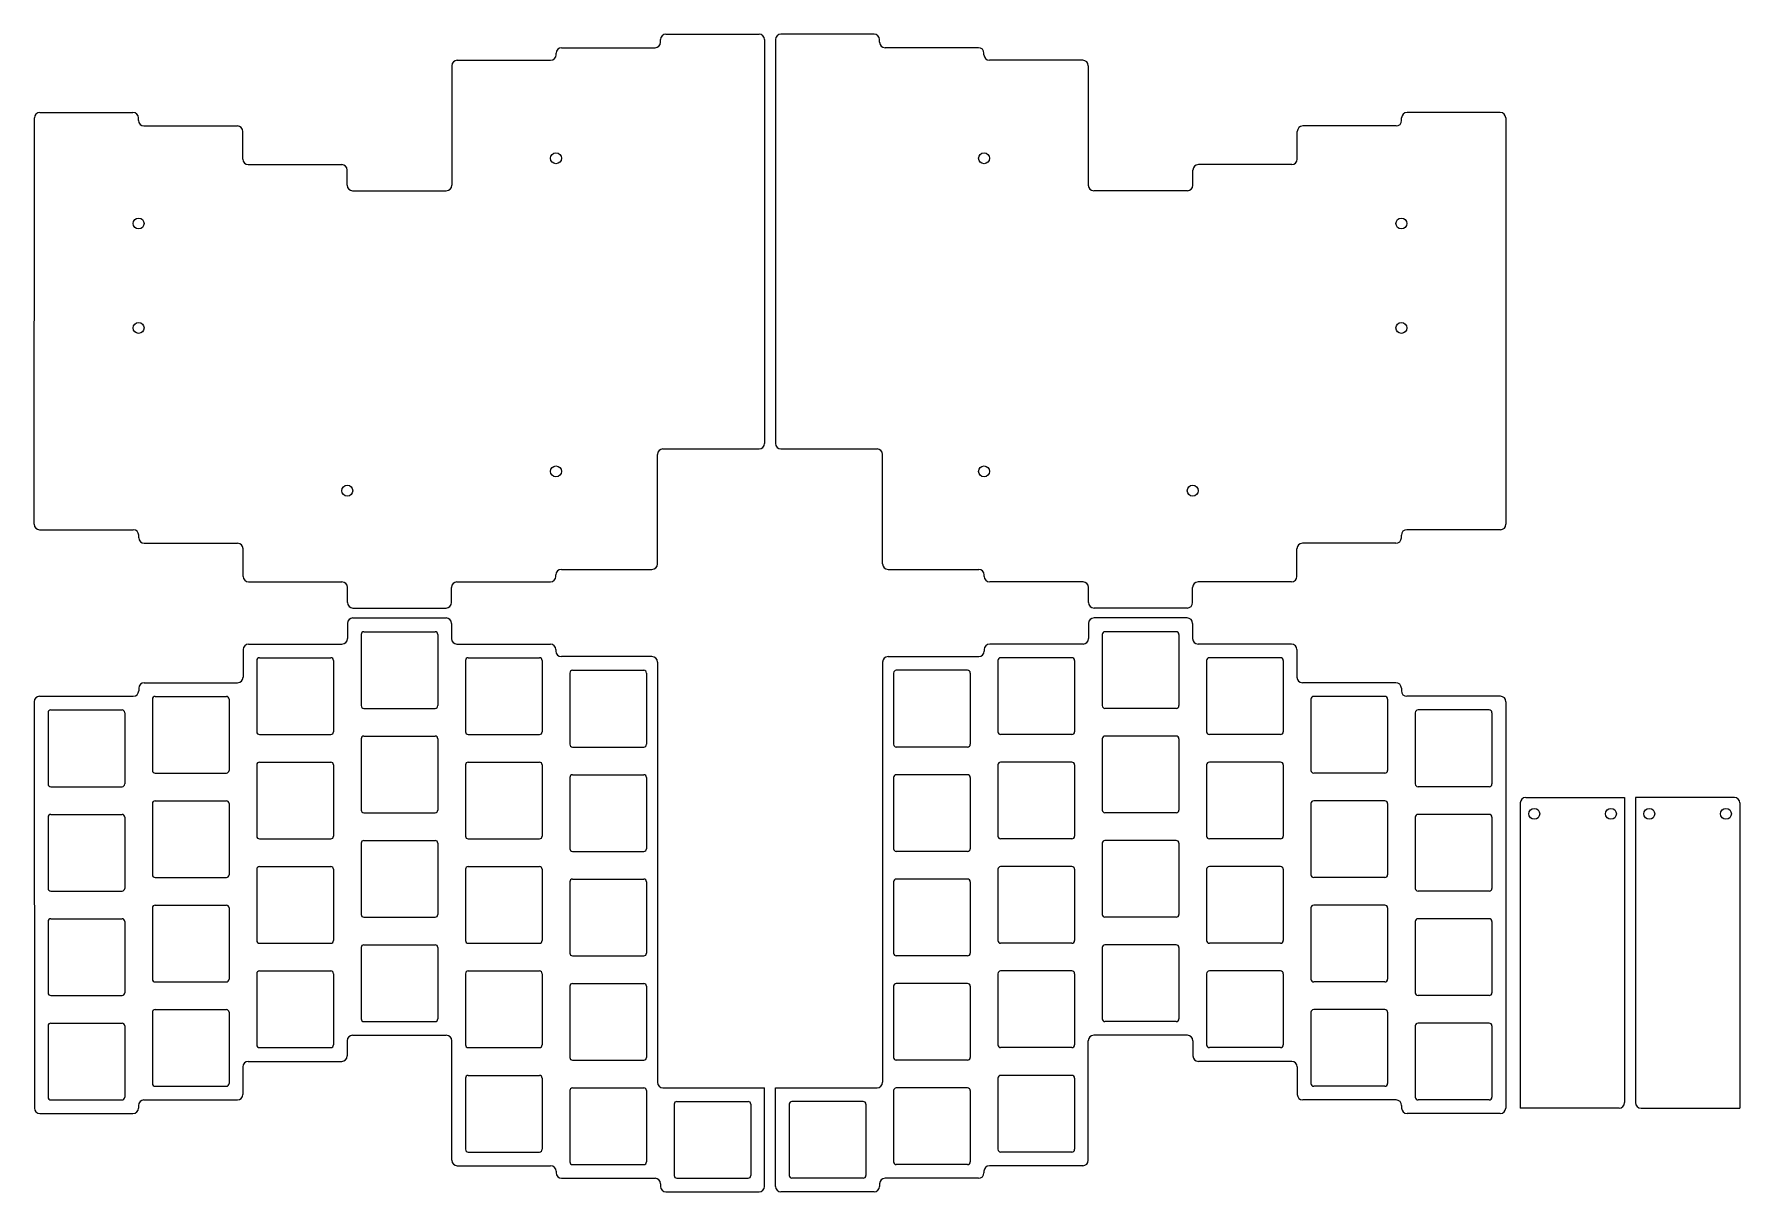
# Model space of a CAD drawing. Header units: millimetres. Extents: x 1 to 312, y 1 to 213.
import ezdxf

# ---------------------------------------------------------------- set-up
doc = ezdxf.new("R2010")
doc.units = ezdxf.units.MM

msp = doc.modelspace()

# ---------------------------------------------------------------- linework, layer by layer
for p, q in [((116.42, 212.5), (133.42, 212.5)), ((154.42, 212.5), (137.42, 212.5)), ((96.37, 208.74), (96.37, 209.03)), ((97.37, 210.03), (114.42, 210.03)), ((115.42, 211.03), (115.42, 211.5)), ((134.42, 211.5), (134.42, 193.5)), ((136.42, 211.5), (136.42, 193.5)), ((155.42, 211.03), (155.42, 211.5)), ((173.47, 210.03), (156.42, 210.03)), ((174.47, 208.74), (174.47, 209.03)), ((77.32, 206.74), (77.32, 184.93)), ((78.32, 207.74), (95.37, 207.74)), ((192.52, 207.74), (175.47, 207.74)), ((193.52, 206.74), (193.52, 184.93)), ((1.07, 123.07), (1.12, 197.22)), ((2.12, 198.22), (19.12, 198.22)), ((20.12, 196.74), (20.12, 197.22)), ((250.72, 196.74), (250.72, 197.22)), ((268.72, 198.22), (251.72, 198.22)), ((269.72, 197.22), (269.77, 123.07)), ((21.12, 195.74), (38.17, 195.74)), ((39.17, 189.69), (39.17, 194.74)), ((134.42, 193.5), (134.42, 137.8)), ((136.42, 193.5), (136.42, 137.8)), ((231.67, 189.69), (231.67, 194.74)), ((249.72, 195.74), (232.67, 195.74)), ((40.17, 188.69), (57.22, 188.69)), ((58.22, 184.93), (58.22, 187.69)), ((212.62, 184.93), (212.62, 187.69)), ((230.67, 188.69), (213.62, 188.69)), ((59.22, 183.93), (76.32, 183.93)), ((211.62, 183.93), (194.52, 183.93)), ((114.87, 115.83), (114.87, 135.8)), ((115.87, 136.8), (133.42, 136.8)), ((137.42, 136.8), (154.97, 136.8)), ((155.97, 115.83), (155.97, 135.8)), ((2.07, 122.07), (19.17, 122.07)), ((268.77, 122.07), (251.67, 122.07)), ((20.17, 120.59), (20.17, 121.07)), ((21.17, 119.59), (38.22, 119.59)), ((39.22, 113.54), (39.22, 118.59)), ((231.62, 113.54), (231.62, 118.59)), ((249.67, 119.59), (232.62, 119.59)), ((250.67, 120.59), (250.67, 121.07)), ((40.22, 112.54), (57.27, 112.54)), ((78.27, 112.54), (95.32, 112.54)), ((96.32, 113.54), (96.32, 113.83)), ((97.32, 114.83), (113.87, 114.83)), ((156.97, 114.83), (173.52, 114.83)), ((174.52, 113.54), (174.52, 113.83)), ((192.57, 112.54), (175.52, 112.54)), ((230.62, 112.54), (213.57, 112.54)), ((58.27, 108.78), (58.27, 111.54)), ((77.27, 108.78), (77.27, 111.54)), ((193.57, 108.78), (193.57, 111.54)), ((212.57, 108.78), (212.57, 111.54)), ((59.27, 107.78), (76.27, 107.78)), ((59.27, 105.96), (76.27, 105.96)), ((211.57, 107.78), (194.57, 107.78)), ((211.57, 105.96), (194.57, 105.96)), ((58.27, 104.96), (58.27, 102.2)), ((60.77, 102.96), (60.77, 89.96)), ((61.27, 103.46), (74.27, 103.46)), ((74.77, 102.96), (74.77, 89.96)), ((77.27, 104.96), (77.27, 102.2)), ((193.57, 104.96), (193.57, 102.2)), ((196.07, 102.96), (196.07, 89.96)), ((209.57, 103.46), (196.57, 103.46)), ((210.07, 102.96), (210.07, 89.96)), ((212.57, 104.96), (212.57, 102.2)), ((39.22, 100.2), (39.22, 95.15)), ((40.22, 101.2), (57.27, 101.2)), ((78.27, 101.2), (95.32, 101.2)), ((96.32, 100.2), (96.32, 99.91)), ((174.52, 100.2), (174.52, 99.91)), ((192.57, 101.2), (175.52, 101.2)), ((230.62, 101.2), (213.57, 101.2)), ((231.62, 100.2), (231.62, 95.15)), ((41.72, 98.2), (41.72, 85.2)), ((42.22, 98.7), (55.22, 98.7)), ((55.72, 98.2), (55.72, 85.2)), ((79.82, 98.2), (79.82, 85.2)), ((80.32, 98.7), (93.32, 98.7)), ((93.82, 98.2), (93.82, 85.2)), ((113.87, 98.91), (97.32, 98.91)), ((114.87, 97.91), (114.87, 21.23)), ((155.97, 97.91), (155.97, 21.23)), ((156.97, 98.91), (173.52, 98.91)), ((177.02, 98.2), (177.02, 85.2)), ((190.52, 98.7), (177.52, 98.7)), ((191.02, 98.2), (191.02, 85.2)), ((215.12, 98.2), (215.12, 85.2)), ((228.62, 98.7), (215.62, 98.7)), ((229.12, 98.2), (229.12, 85.2)), ((21.17, 94.15), (38.22, 94.15)), ((98.87, 95.91), (98.87, 82.91)), ((99.37, 96.41), (112.37, 96.41)), ((112.87, 95.91), (112.87, 82.91)), ((157.97, 95.91), (157.97, 82.91)), ((171.47, 96.41), (158.47, 96.41)), ((171.97, 95.91), (171.97, 82.91)), ((249.67, 94.15), (232.62, 94.15)), ((1.07, 90.67), (1.12, 16.52)), ((2.07, 91.67), (19.17, 91.67)), ((20.17, 93.15), (20.17, 92.67)), ((22.67, 91.15), (22.67, 78.15)), ((23.17, 91.65), (36.17, 91.65)), ((36.67, 91.15), (36.67, 78.15)), ((234.17, 91.15), (234.17, 78.15)), ((247.67, 91.65), (234.67, 91.65)), ((248.17, 91.15), (248.17, 78.15)), ((250.67, 93.15), (250.67, 92.67)), ((268.77, 91.67), (251.67, 91.67)), ((269.77, 90.67), (269.72, 16.52)), ((3.62, 88.67), (3.62, 75.67)), ((4.12, 89.17), (17.12, 89.17)), ((17.62, 88.67), (17.62, 75.67)), ((61.27, 89.46), (74.27, 89.46)), ((209.57, 89.46), (196.57, 89.46)), ((253.22, 88.67), (253.22, 75.67)), ((266.72, 89.17), (253.72, 89.17)), ((267.22, 88.67), (267.22, 75.67)), ((42.22, 84.7), (55.22, 84.7)), ((61.27, 84.41), (74.27, 84.41)), ((80.32, 84.7), (93.32, 84.7)), ((190.52, 84.7), (177.52, 84.7)), ((209.57, 84.41), (196.57, 84.41)), ((228.62, 84.7), (215.62, 84.7)), ((60.77, 83.91), (60.77, 70.91)), ((74.77, 83.91), (74.77, 70.91)), ((99.37, 82.41), (112.37, 82.41)), ((171.47, 82.41), (158.47, 82.41)), ((196.07, 83.91), (196.07, 70.91)), ((210.07, 83.91), (210.07, 70.91)), ((41.72, 79.15), (41.72, 66.15)), ((42.22, 79.65), (55.22, 79.65)), ((55.72, 79.15), (55.72, 66.15)), ((79.82, 79.15), (79.82, 66.15)), ((80.32, 79.65), (93.32, 79.65)), ((93.82, 79.15), (93.82, 66.15)), ((177.02, 79.15), (177.02, 66.15)), ((190.52, 79.65), (177.52, 79.65)), ((191.02, 79.15), (191.02, 66.15)), ((215.12, 79.15), (215.12, 66.15)), ((228.62, 79.65), (215.62, 79.65)), ((229.12, 79.15), (229.12, 66.15)), ((4.12, 75.17), (17.12, 75.17)), ((23.17, 77.65), (36.17, 77.65)), ((98.87, 76.86), (98.87, 63.86)), ((99.37, 77.36), (112.37, 77.36)), ((112.87, 76.86), (112.87, 63.86)), ((157.97, 76.86), (157.97, 63.86)), ((171.47, 77.36), (158.47, 77.36)), ((171.97, 76.86), (171.97, 63.86)), ((247.67, 77.65), (234.67, 77.65)), ((266.72, 75.17), (253.72, 75.17)), ((22.67, 72.1), (22.67, 59.1)), ((23.17, 72.6), (36.17, 72.6)), ((36.67, 72.1), (36.67, 59.1)), ((234.17, 72.1), (234.17, 59.1)), ((247.67, 72.6), (234.67, 72.6)), ((248.17, 72.1), (248.17, 59.1)), ((272.38, 72.22), (272.38, 16.52)), ((273.38, 73.22), (291.43, 73.22)), ((291.43, 73.22), (291.43, 17.52)), ((311.48, 73.22), (293.43, 73.22)), ((293.43, 73.22), (293.43, 17.52)), ((312.48, 72.22), (312.48, 16.52)), ((3.62, 69.62), (3.62, 56.62)), ((4.12, 70.12), (17.12, 70.12)), ((17.62, 69.62), (17.62, 56.62)), ((61.27, 70.41), (74.27, 70.41)), ((209.57, 70.41), (196.57, 70.41)), ((253.22, 69.62), (253.22, 56.62)), ((266.72, 70.12), (253.72, 70.12)), ((267.22, 69.62), (267.22, 56.62)), ((42.22, 65.65), (55.22, 65.65)), ((80.32, 65.65), (93.32, 65.65)), ((190.52, 65.65), (177.52, 65.65)), ((228.62, 65.65), (215.62, 65.65)), ((60.77, 64.86), (60.77, 51.86)), ((61.27, 65.36), (74.27, 65.36)), ((74.77, 64.86), (74.77, 51.86)), ((99.37, 63.36), (112.37, 63.36)), ((171.47, 63.36), (158.47, 63.36)), ((196.07, 64.86), (196.07, 51.86)), ((209.57, 65.36), (196.57, 65.36)), ((210.07, 64.86), (210.07, 51.86)), ((41.72, 60.1), (41.72, 47.1)), ((42.22, 60.6), (55.22, 60.6)), ((55.72, 60.1), (55.72, 47.1)), ((79.82, 60.1), (79.82, 47.1)), ((80.32, 60.6), (93.32, 60.6)), ((93.82, 60.1), (93.82, 47.1)), ((177.02, 60.1), (177.02, 47.1)), ((190.52, 60.6), (177.52, 60.6)), ((191.02, 60.1), (191.02, 47.1)), ((215.12, 60.1), (215.12, 47.1)), ((228.62, 60.6), (215.62, 60.6)), ((229.12, 60.1), (229.12, 47.1)), ((4.12, 56.12), (17.12, 56.12)), ((23.17, 58.6), (36.17, 58.6)), ((98.87, 57.81), (98.87, 44.81)), ((99.37, 58.31), (112.37, 58.31)), ((112.87, 57.81), (112.87, 44.81)), ((157.97, 57.81), (157.97, 44.81)), ((171.47, 58.31), (158.47, 58.31)), ((171.97, 57.81), (171.97, 44.81)), ((247.67, 58.6), (234.67, 58.6)), ((266.72, 56.12), (253.72, 56.12)), ((22.67, 53.05), (22.67, 40.05)), ((23.17, 53.55), (36.17, 53.55)), ((36.67, 53.05), (36.67, 40.05)), ((234.17, 53.05), (234.17, 40.05)), ((247.67, 53.55), (234.67, 53.55)), ((248.17, 53.05), (248.17, 40.05)), ((3.62, 50.57), (3.62, 37.57)), ((4.12, 51.07), (17.12, 51.07)), ((17.62, 50.57), (17.62, 37.57)), ((61.27, 51.36), (74.27, 51.36)), ((209.57, 51.36), (196.57, 51.36)), ((253.22, 50.57), (253.22, 37.57)), ((266.72, 51.07), (253.72, 51.07)), ((267.22, 50.57), (267.22, 37.57)), ((42.22, 46.6), (55.22, 46.6)), ((60.77, 45.81), (60.77, 32.81)), ((61.27, 46.31), (74.27, 46.31)), ((74.77, 45.81), (74.77, 32.81)), ((80.32, 46.6), (93.32, 46.6)), ((99.37, 44.31), (112.37, 44.31)), ((171.47, 44.31), (158.47, 44.31)), ((190.52, 46.6), (177.52, 46.6)), ((196.07, 45.81), (196.07, 32.81)), ((209.57, 46.31), (196.57, 46.31)), ((210.07, 45.81), (210.07, 32.81)), ((228.62, 46.6), (215.62, 46.6)), ((41.72, 41.05), (41.72, 28.05)), ((42.22, 41.55), (55.22, 41.55)), ((55.72, 41.05), (55.72, 28.05)), ((79.82, 41.05), (79.82, 28.05)), ((80.32, 41.55), (93.32, 41.55)), ((93.82, 41.05), (93.82, 28.05)), ((177.02, 41.05), (177.02, 28.05)), ((190.52, 41.55), (177.52, 41.55)), ((191.02, 41.05), (191.02, 28.05)), ((215.12, 41.05), (215.12, 28.05)), ((228.62, 41.55), (215.62, 41.55)), ((229.12, 41.05), (229.12, 28.05)), ((23.17, 39.55), (36.17, 39.55)), ((98.87, 38.76), (98.87, 25.76)), ((99.37, 39.26), (112.37, 39.26)), ((112.87, 38.76), (112.87, 25.76)), ((157.97, 38.76), (157.97, 25.76)), ((171.47, 39.26), (158.47, 39.26)), ((171.97, 38.76), (171.97, 25.76)), ((247.67, 39.55), (234.67, 39.55)), ((4.12, 37.07), (17.12, 37.07)), ((23.17, 34.5), (36.17, 34.5)), ((247.67, 34.5), (234.67, 34.5)), ((266.72, 37.07), (253.72, 37.07)), ((3.62, 31.52), (3.62, 18.52)), ((4.12, 32.02), (17.12, 32.02)), ((17.62, 31.52), (17.62, 18.52)), ((22.67, 34), (22.67, 21)), ((36.67, 34), (36.67, 21)), ((61.27, 32.31), (74.27, 32.31)), ((209.57, 32.31), (196.57, 32.31)), ((234.17, 34), (234.17, 21)), ((248.17, 34), (248.17, 21)), ((253.22, 31.52), (253.22, 18.52)), ((266.72, 32.02), (253.72, 32.02)), ((267.22, 31.52), (267.22, 18.52)), ((58.22, 28.81), (58.22, 26.05)), ((59.22, 29.81), (76.32, 29.81)), ((77.32, 7), (77.32, 28.81)), ((193.52, 7), (193.52, 28.81)), ((211.62, 29.81), (194.52, 29.81)), ((212.62, 28.81), (212.62, 26.05)), ((40.17, 25.05), (57.22, 25.05)), ((42.22, 27.55), (55.22, 27.55)), ((80.32, 27.55), (93.32, 27.55)), ((99.37, 25.26), (112.37, 25.26)), ((171.47, 25.26), (158.47, 25.26)), ((190.52, 27.55), (177.52, 27.55)), ((230.67, 25.05), (213.62, 25.05)), ((228.62, 27.55), (215.62, 27.55)), ((39.17, 24.05), (39.17, 19)), ((79.82, 22), (79.82, 9)), ((80.32, 22.5), (93.32, 22.5)), ((93.82, 22), (93.82, 9)), ((177.02, 22), (177.02, 9)), ((190.52, 22.5), (177.52, 22.5)), ((191.02, 22), (191.02, 9)), ((231.67, 24.05), (231.67, 19)), ((23.17, 20.5), (36.17, 20.5)), ((98.87, 19.71), (98.87, 6.71)), ((99.37, 20.21), (112.37, 20.21)), ((112.87, 19.71), (112.87, 6.71)), ((115.87, 20.23), (134.42, 20.23)), ((134.42, 2.23), (134.42, 20.23)), ((136.42, 2.23), (136.42, 20.23)), ((136.42, 20.23), (154.97, 20.23)), ((157.97, 19.71), (157.97, 6.71)), ((171.47, 20.21), (158.47, 20.21)), ((171.97, 19.71), (171.97, 6.71)), ((247.67, 20.5), (234.67, 20.5)), ((4.12, 18.02), (17.12, 18.02)), ((20.12, 17), (20.12, 16.52)), ((21.12, 18), (38.17, 18)), ((117.92, 17.23), (117.92, 4.23)), ((118.42, 17.73), (131.42, 17.73)), ((131.92, 17.23), (131.92, 4.23)), ((138.92, 17.23), (138.92, 4.23)), ((152.42, 17.73), (139.42, 17.73)), ((152.92, 17.23), (152.92, 4.23)), ((249.72, 18), (232.67, 18)), ((250.72, 17), (250.72, 16.52)), ((266.72, 18.02), (253.72, 18.02)), ((290.43, 16.52), (272.38, 16.52)), ((294.43, 16.52), (312.48, 16.52)), ((2.12, 15.52), (19.12, 15.52)), ((268.72, 15.52), (251.72, 15.52)), ((80.32, 8.5), (93.32, 8.5)), ((190.52, 8.5), (177.52, 8.5)), ((78.32, 6), (95.37, 6)), ((96.37, 5), (96.37, 4.71)), ((97.37, 3.71), (114.42, 3.71)), ((99.37, 6.21), (112.37, 6.21)), ((118.42, 3.73), (131.42, 3.73)), ((152.42, 3.73), (139.42, 3.73)), ((173.47, 3.71), (156.42, 3.71)), ((171.47, 6.21), (158.47, 6.21)), ((174.47, 5), (174.47, 4.71)), ((192.52, 6), (175.47, 6)), ((115.42, 2.71), (115.42, 2.23)), ((116.42, 1.23), (133.42, 1.23)), ((154.42, 1.23), (137.42, 1.23)), ((155.42, 2.71), (155.42, 2.23))]:
    msp.add_line(p, q)
for centre in [(96.34, 189.86), (174.49, 189.86), (20.14, 177.95), (250.69, 177.95), (20.14, 158.9), (250.69, 158.9), (96.34, 132.71), (174.49, 132.71), (58.24, 129.19), (212.59, 129.19), (274.93, 70.22), (288.93, 70.22), (295.93, 70.22), (309.93, 70.22)]:
    msp.add_circle(centre, 1)
for centre, radius, start, end in [((116.42, 211.5), 1, 90, 180), ((133.42, 211.5), 1, 0, 90), ((137.42, 211.5), 1, 90, 180), ((154.42, 211.5), 1, 0, 90), ((95.37, 208.74), 1, 270, 0), ((97.37, 209.03), 1, 90, 180), ((114.42, 211.03), 1, 270, 0), ((156.42, 211.03), 1, 180, 270), ((173.47, 209.03), 1, 0, 90), ((175.47, 208.74), 1, 180, 270), ((78.32, 206.74), 1, 90, 180), ((192.52, 206.74), 1, 0, 90), ((2.12, 197.22), 1, 90, 180), ((19.12, 197.22), 1, 0, 90), ((21.12, 196.74), 1, 180, 270), ((249.72, 196.74), 1, 270, 0), ((251.72, 197.22), 1, 90, 180), ((268.72, 197.22), 1, 0, 90), ((38.17, 194.74), 1, 0, 90), ((232.67, 194.74), 1, 90, 180), ((40.17, 189.69), 1, 180, 270), ((57.22, 187.69), 1, 0, 90), ((213.62, 187.69), 1, 90, 180), ((230.67, 189.69), 1, 270, 0), ((59.22, 184.93), 1, 180, 270), ((76.32, 184.93), 1, 270, 0), ((194.52, 184.93), 1, 180, 270), ((211.62, 184.93), 1, 270, 0), ((133.42, 137.8), 1, 270, 0), ((137.42, 137.8), 1, 180, 270), ((115.87, 135.8), 1, 90, 180), ((154.97, 135.8), 1, 0, 90), ((2.07, 123.07), 1, 180, 270), ((19.17, 121.07), 1, 0, 90), ((251.67, 121.07), 1, 90, 180), ((268.77, 123.07), 1, 270, 0), ((21.17, 120.59), 1, 180, 270), ((38.22, 118.59), 1, 0, 90), ((232.62, 118.59), 1, 90, 180), ((249.67, 120.59), 1, 270, 0), ((113.87, 115.83), 1, 270, 0), ((156.97, 115.83), 1, 180, 270), ((40.22, 113.54), 1, 180, 270), ((57.27, 111.54), 1, 0, 90), ((78.27, 111.54), 1, 90, 180), ((95.32, 113.54), 1, 270, 0), ((97.32, 113.83), 1, 90, 180), ((173.52, 113.83), 1, 0, 90), ((175.52, 113.54), 1, 180, 270), ((192.57, 111.54), 1, 0, 90), ((213.57, 111.54), 1, 90, 180), ((230.62, 113.54), 1, 270, 0), ((59.27, 108.78), 1, 180, 270), ((59.27, 104.96), 1, 90, 180), ((76.27, 108.78), 1, 270, 0), ((76.27, 104.96), 1, 0, 90), ((194.57, 108.78), 1, 180, 270), ((194.57, 104.96), 1, 90, 180), ((211.57, 108.78), 1, 270, 0), ((211.57, 104.96), 1, 0, 90), ((61.27, 102.96), 0.5, 90, 180), ((74.27, 102.96), 0.5, 0, 90), ((196.57, 102.96), 0.5, 90, 180), ((209.57, 102.96), 0.5, 0, 90), ((40.22, 100.2), 1, 90, 180), ((57.27, 102.2), 1, 270, 0), ((78.27, 102.2), 1, 180, 270), ((95.32, 100.2), 1, 0, 90), ((97.32, 99.91), 1, 180, 270), ((173.52, 99.91), 1, 270, 0), ((175.52, 100.2), 1, 90, 180), ((192.57, 102.2), 1, 270, 0), ((213.57, 102.2), 1, 180, 270), ((230.62, 100.2), 1, 0, 90), ((42.22, 98.2), 0.5, 90, 180), ((55.22, 98.2), 0.5, 0, 90), ((80.32, 98.2), 0.5, 90, 180), ((93.32, 98.2), 0.5, 0, 90), ((113.87, 97.91), 1, 0, 90), ((156.97, 97.91), 1, 90, 180), ((177.52, 98.2), 0.5, 90, 180), ((190.52, 98.2), 0.5, 0, 90), ((215.62, 98.2), 0.5, 90, 180), ((228.62, 98.2), 0.5, 0, 90), ((21.17, 93.15), 1, 90, 180), ((38.22, 95.15), 1, 270, 0), ((99.37, 95.91), 0.5, 90, 180), ((112.37, 95.91), 0.5, 0, 90), ((158.47, 95.91), 0.5, 90, 180), ((171.47, 95.91), 0.5, 0, 90), ((232.62, 95.15), 1, 180, 270), ((249.67, 93.15), 1, 0, 90), ((2.07, 90.67), 1, 90, 180), ((19.17, 92.67), 1, 270, 0), ((23.17, 91.15), 0.5, 90, 180), ((36.17, 91.15), 0.5, 0, 90), ((234.67, 91.15), 0.5, 90, 180), ((247.67, 91.15), 0.5, 0, 90), ((251.67, 92.67), 1, 180, 270), ((268.77, 90.67), 1, 0, 90), ((4.12, 88.67), 0.5, 90, 180), ((17.12, 88.67), 0.5, 0, 90), ((61.27, 89.96), 0.5, 180, 270), ((74.27, 89.96), 0.5, 270, 0), ((196.57, 89.96), 0.5, 180, 270), ((209.57, 89.96), 0.5, 270, 0), ((253.72, 88.67), 0.5, 90, 180), ((266.72, 88.67), 0.5, 0, 90), ((42.22, 85.2), 0.5, 180, 270), ((55.22, 85.2), 0.5, 270, 0), ((61.27, 83.91), 0.5, 90, 180), ((74.27, 83.91), 0.5, 0, 90), ((80.32, 85.2), 0.5, 180, 270), ((93.32, 85.2), 0.5, 270, 0), ((177.52, 85.2), 0.5, 180, 270), ((190.52, 85.2), 0.5, 270, 0), ((196.57, 83.91), 0.5, 90, 180), ((209.57, 83.91), 0.5, 0, 90), ((215.62, 85.2), 0.5, 180, 270), ((228.62, 85.2), 0.5, 270, 0), ((99.37, 82.91), 0.5, 180, 270), ((112.37, 82.91), 0.5, 270, 0), ((158.47, 82.91), 0.5, 180, 270), ((171.47, 82.91), 0.5, 270, 0), ((23.17, 78.15), 0.5, 180, 270), ((36.17, 78.15), 0.5, 270, 0), ((42.22, 79.15), 0.5, 90, 180), ((55.22, 79.15), 0.5, 0, 90), ((80.32, 79.15), 0.5, 90, 180), ((93.32, 79.15), 0.5, 0, 90), ((177.52, 79.15), 0.5, 90, 180), ((190.52, 79.15), 0.5, 0, 90), ((215.62, 79.15), 0.5, 90, 180), ((228.62, 79.15), 0.5, 0, 90), ((234.67, 78.15), 0.5, 180, 270), ((247.67, 78.15), 0.5, 270, 0), ((4.12, 75.67), 0.5, 180, 270), ((17.12, 75.67), 0.5, 270, 0), ((99.37, 76.86), 0.5, 90, 180), ((112.37, 76.86), 0.5, 0, 90), ((158.47, 76.86), 0.5, 90, 180), ((171.47, 76.86), 0.5, 0, 90), ((253.72, 75.67), 0.5, 180, 270), ((266.72, 75.67), 0.5, 270, 0), ((23.17, 72.1), 0.5, 90, 180), ((36.17, 72.1), 0.5, 0, 90), ((234.67, 72.1), 0.5, 90, 180), ((247.67, 72.1), 0.5, 0, 90), ((273.38, 72.22), 1, 90, 180), ((311.48, 72.22), 1, 0, 90), ((4.12, 69.62), 0.5, 90, 180), ((17.12, 69.62), 0.5, 0, 90), ((61.27, 70.91), 0.5, 180, 270), ((74.27, 70.91), 0.5, 270, 0), ((196.57, 70.91), 0.5, 180, 270), ((209.57, 70.91), 0.5, 270, 0), ((253.72, 69.62), 0.5, 90, 180), ((266.72, 69.62), 0.5, 0, 90), ((42.22, 66.15), 0.5, 180, 270), ((55.22, 66.15), 0.5, 270, 0), ((80.32, 66.15), 0.5, 180, 270), ((93.32, 66.15), 0.5, 270, 0), ((177.52, 66.15), 0.5, 180, 270), ((190.52, 66.15), 0.5, 270, 0), ((215.62, 66.15), 0.5, 180, 270), ((228.62, 66.15), 0.5, 270, 0), ((61.27, 64.86), 0.5, 90, 180), ((74.27, 64.86), 0.5, 0, 90), ((99.37, 63.86), 0.5, 180, 270), ((112.37, 63.86), 0.5, 270, 0), ((158.47, 63.86), 0.5, 180, 270), ((171.47, 63.86), 0.5, 270, 0), ((196.57, 64.86), 0.5, 90, 180), ((209.57, 64.86), 0.5, 0, 90), ((42.22, 60.1), 0.5, 90, 180), ((55.22, 60.1), 0.5, 0, 90), ((80.32, 60.1), 0.5, 90, 180), ((93.32, 60.1), 0.5, 0, 90), ((177.52, 60.1), 0.5, 90, 180), ((190.52, 60.1), 0.5, 0, 90), ((215.62, 60.1), 0.5, 90, 180), ((228.62, 60.1), 0.5, 0, 90), ((4.12, 56.62), 0.5, 180, 270), ((17.12, 56.62), 0.5, 270, 0), ((23.17, 59.1), 0.5, 180, 270), ((36.17, 59.1), 0.5, 270, 0), ((99.37, 57.81), 0.5, 90, 180), ((112.37, 57.81), 0.5, 0, 90), ((158.47, 57.81), 0.5, 90, 180), ((171.47, 57.81), 0.5, 0, 90), ((234.67, 59.1), 0.5, 180, 270), ((247.67, 59.1), 0.5, 270, 0), ((253.72, 56.62), 0.5, 180, 270), ((266.72, 56.62), 0.5, 270, 0), ((23.17, 53.05), 0.5, 90, 180), ((36.17, 53.05), 0.5, 0, 90), ((234.67, 53.05), 0.5, 90, 180), ((247.67, 53.05), 0.5, 0, 90), ((4.12, 50.57), 0.5, 90, 180), ((17.12, 50.57), 0.5, 0, 90), ((61.27, 51.86), 0.5, 180, 270), ((74.27, 51.86), 0.5, 270, 0), ((196.57, 51.86), 0.5, 180, 270), ((209.57, 51.86), 0.5, 270, 0), ((253.72, 50.57), 0.5, 90, 180), ((266.72, 50.57), 0.5, 0, 90), ((42.22, 47.1), 0.5, 180, 270), ((55.22, 47.1), 0.5, 270, 0), ((80.32, 47.1), 0.5, 180, 270), ((93.32, 47.1), 0.5, 270, 0), ((177.52, 47.1), 0.5, 180, 270), ((190.52, 47.1), 0.5, 270, 0), ((215.62, 47.1), 0.5, 180, 270), ((228.62, 47.1), 0.5, 270, 0), ((61.27, 45.81), 0.5, 90, 180), ((74.27, 45.81), 0.5, 0, 90), ((99.37, 44.81), 0.5, 180, 270), ((112.37, 44.81), 0.5, 270, 0), ((158.47, 44.81), 0.5, 180, 270), ((171.47, 44.81), 0.5, 270, 0), ((196.57, 45.81), 0.5, 90, 180), ((209.57, 45.81), 0.5, 0, 90), ((42.22, 41.05), 0.5, 90, 180), ((55.22, 41.05), 0.5, 0, 90), ((80.32, 41.05), 0.5, 90, 180), ((93.32, 41.05), 0.5, 0, 90), ((177.52, 41.05), 0.5, 90, 180), ((190.52, 41.05), 0.5, 0, 90), ((215.62, 41.05), 0.5, 90, 180), ((228.62, 41.05), 0.5, 0, 90), ((4.12, 37.57), 0.5, 180, 270), ((17.12, 37.57), 0.5, 270, 0), ((23.17, 40.05), 0.5, 180, 270), ((36.17, 40.05), 0.5, 270, 0), ((99.37, 38.76), 0.5, 90, 180), ((112.37, 38.76), 0.5, 0, 90), ((158.47, 38.76), 0.5, 90, 180), ((171.47, 38.76), 0.5, 0, 90), ((234.67, 40.05), 0.5, 180, 270), ((247.67, 40.05), 0.5, 270, 0), ((253.72, 37.57), 0.5, 180, 270), ((266.72, 37.57), 0.5, 270, 0), ((23.17, 34), 0.5, 90, 180), ((36.17, 34), 0.5, 0, 90), ((234.67, 34), 0.5, 90, 180), ((247.67, 34), 0.5, 0, 90), ((4.12, 31.52), 0.5, 90, 180), ((17.12, 31.52), 0.5, 0, 90), ((61.27, 32.81), 0.5, 180, 270), ((74.27, 32.81), 0.5, 270, 0), ((196.57, 32.81), 0.5, 180, 270), ((209.57, 32.81), 0.5, 270, 0), ((253.72, 31.52), 0.5, 90, 180), ((266.72, 31.52), 0.5, 0, 90), ((42.22, 28.05), 0.5, 180, 270), ((55.22, 28.05), 0.5, 270, 0), ((59.22, 28.81), 1, 90, 180), ((76.32, 28.81), 1, 0, 90), ((80.32, 28.05), 0.5, 180, 270), ((93.32, 28.05), 0.5, 270, 0), ((177.52, 28.05), 0.5, 180, 270), ((190.52, 28.05), 0.5, 270, 0), ((194.52, 28.81), 1, 90, 180), ((211.62, 28.81), 1, 0, 90), ((215.62, 28.05), 0.5, 180, 270), ((228.62, 28.05), 0.5, 270, 0), ((40.17, 24.05), 1, 90, 180), ((57.22, 26.05), 1, 270, 0), ((99.37, 25.76), 0.5, 180, 270), ((112.37, 25.76), 0.5, 270, 0), ((158.47, 25.76), 0.5, 180, 270), ((171.47, 25.76), 0.5, 270, 0), ((213.62, 26.05), 1, 180, 270), ((230.67, 24.05), 1, 0, 90), ((80.32, 22), 0.5, 90, 180), ((93.32, 22), 0.5, 0, 90), ((177.52, 22), 0.5, 90, 180), ((190.52, 22), 0.5, 0, 90), ((23.17, 21), 0.5, 180, 270), ((36.17, 21), 0.5, 270, 0), ((38.17, 19), 1, 270, 0), ((99.37, 19.71), 0.5, 90, 180), ((112.37, 19.71), 0.5, 0, 90), ((115.87, 21.23), 1, 180, 270), ((154.97, 21.23), 1, 270, 0), ((158.47, 19.71), 0.5, 90, 180), ((171.47, 19.71), 0.5, 0, 90), ((232.67, 19), 1, 180, 270), ((234.67, 21), 0.5, 180, 270), ((247.67, 21), 0.5, 270, 0), ((2.12, 16.52), 1, 180, 270), ((4.12, 18.52), 0.5, 180, 270), ((17.12, 18.52), 0.5, 270, 0), ((19.12, 16.52), 1, 270, 0), ((21.12, 17), 1, 90, 180), ((118.42, 17.23), 0.5, 90, 180), ((131.42, 17.23), 0.5, 0, 90), ((139.42, 17.23), 0.5, 90, 180), ((152.42, 17.23), 0.5, 0, 90), ((249.72, 17), 1, 0, 90), ((251.72, 16.52), 1, 180, 270), ((253.72, 18.52), 0.5, 180, 270), ((266.72, 18.52), 0.5, 270, 0), ((268.72, 16.52), 1, 270, 0), ((290.43, 17.52), 1, 270, 0), ((294.43, 17.52), 1, 180, 270), ((78.32, 7), 1, 180, 270), ((80.32, 9), 0.5, 180, 270), ((93.32, 9), 0.5, 270, 0), ((99.37, 6.71), 0.5, 180, 270), ((112.37, 6.71), 0.5, 270, 0), ((158.47, 6.71), 0.5, 180, 270), ((171.47, 6.71), 0.5, 270, 0), ((177.52, 9), 0.5, 180, 270), ((190.52, 9), 0.5, 270, 0), ((192.52, 7), 1, 270, 0), ((95.37, 5), 1, 0, 90), ((97.37, 4.71), 1, 180, 270), ((114.42, 2.71), 1, 0, 90), ((118.42, 4.23), 0.5, 180, 270), ((131.42, 4.23), 0.5, 270, 0), ((139.42, 4.23), 0.5, 180, 270), ((152.42, 4.23), 0.5, 270, 0), ((156.42, 2.71), 1, 90, 180), ((173.47, 4.71), 1, 270, 0), ((175.47, 5), 1, 90, 180), ((116.42, 2.23), 1, 180, 270), ((133.42, 2.23), 1, 270, 0), ((137.42, 2.23), 1, 180, 270), ((154.42, 2.23), 1, 270, 0)]:
    msp.add_arc(centre, radius, start, end)

doc.saveas('drawing.dxf')
